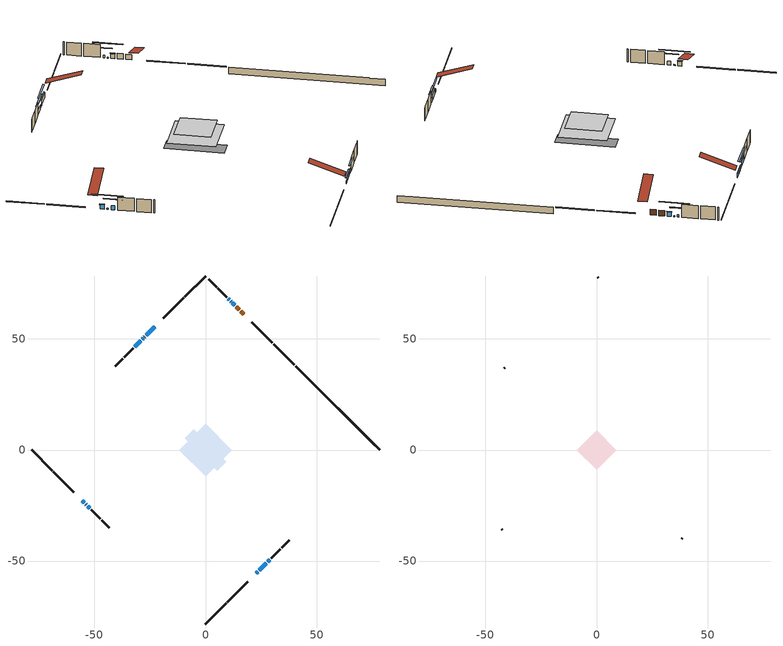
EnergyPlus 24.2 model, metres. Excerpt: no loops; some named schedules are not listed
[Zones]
conditioned space
 floor outside (Floor1 construction): -3.76,0 0,3.76 3.76,0 0,-3.76 z0.46
 floor adiabatic (AdiabaticFloorConstruction): -11.86,0 0,11.86 11.86,0 0,-11.86 z2.9
 floor foundation (Slab1 construction): -9.43,5.25 -5.25,9.43 9.43,-5.25 5.25,-9.43 z-1.98
 wall outside (RimJoist1 construction): 0,-78.38 9.24,-69.14 / -78.38,0 -69.14,-9.24 / 0,78.38 -9.24,69.14 / 40,38.37 30.76,47.62 z0.46:0.76
 wall outside (RimJoist2 construction): 9.9,-68.48 19.14,-59.24 / -68.48,-9.9 -59.24,-19.14 / -9.9,68.48 -19.14,59.24 / 30.1,48.27 20.86,57.51 z0.46:0.76
 wall outside (AdiabaticWallConstruction 1): 17.25,61.12 15.8,62.57 / 15.15,63.23 13.75,64.63 z0.46:2.49
 wall outside (AdiabaticWallConstruction): 22.75,-55.63 23.47,-54.91 / 10.64,67.74 10.27,68.1 / -28.14,50.23 -28.51,49.87 z0.46:1.38; 13.09,65.29 12.15,66.22 / -55.63,-22.75 -54.69,-23.69 z0.46:2.04; -22.75,55.63 -26.63,51.75 z0.46:2.09; 24.13,-54.25 27.32,-51.06 z0.46:2.26; 11.5,66.88 11.29,67.09 / -27.28,51.09 -27.49,50.88 / -54.03,-24.34 -53.62,-24.75 z0.46:0.81; -29.16,49.21 -31.88,46.49 z0.46:1.99; 27.98,-50.4 28.98,-49.4 z0.46:2.14; -52.97,-25.41 -52.09,-26.29 z0.46:1.94
 wall outside (Wall1 construction): 29.63,-48.74 33.62,-44.75 / -51.43,-26.94 -47.44,-30.94 / -32.54,45.83 -36.53,41.84 / 9.62,68.76 5.63,72.75 z0.46:5.34
 wall outside (Wall2 construction): 34.28,-44.1 37.72,-40.66 / -46.78,-31.59 -43.35,-35.03 / -37.19,41.19 -40.63,37.75 / 4.97,73.41 1.53,76.84 z0.46:5.34
 wall foundation (FoundationWall1 construction): 40.66,37.72,-1.98 40.66,37.72,0.46 74.6,3.77,0.46 74.6,3.77,0.39 78.38,0,0.39 78.38,0,-1.98
 window (WindowConstruction 7): 22.75,-55.63 23.47,-54.91 z0.46:1.37
 window (WindowConstruction 3): 13.09,65.29 12.15,66.22 z0.46:2.04
 window (WindowConstruction 4): -22.75,55.63 -26.63,51.75 z0.46:2.09
 window (WindowConstruction 5): 24.13,-54.25 27.32,-51.06 z0.46:2.26
 window (WindowConstruction 6): -55.63,-22.75 -54.69,-23.69 z0.46:2.04
 window (WindowConstruction 10): 11.5,66.88 11.29,67.08 z0.46:0.8
 window (WindowConstruction 11): -27.28,51.09 -27.49,50.89 z0.46:0.8
 window (WindowConstruction 12): -54.03,-24.34 -53.62,-24.75 z0.46:0.8
 window (WindowConstruction 8): 10.63,67.74 10.27,68.1 z0.46:1.37
 window (WindowConstruction 9): -28.15,50.23 -28.51,49.87 z0.46:1.37
 window (WindowConstruction): -29.16,49.21 -31.88,46.49 z0.46:1.99
 window (WindowConstruction 1): 27.98,-50.4 28.98,-49.4 z0.46:2.14
 window (WindowConstruction 2): -52.97,-25.41 -52.09,-26.29 z0.46:1.94
 door (Door): 17.25,61.12 15.8,62.57 z0.46:2.49
 door (Door 1): 15.14,63.23 13.75,64.63 z0.46:2.49
 ceiling adiabatic (AdiabaticFloorConstruction): 0,-11.86 11.86,0 0,11.86 -11.86,0 z2.9
attic - vented
 floor to conditioned space (Floor2 construction Reversed): -8.95,0 0,8.95 8.95,0 0,-8.95 z5.34
 wall outside (Wall3 construction): 38.37,-40 38.59,-39.78 / -42.69,-35.69 -42.47,-35.91 / -41.28,37.09 -41.5,36.87 / 0.87,77.5 0.66,77.72 z0.46:5.34
 roof outside (Roof1 construction): 22.09,-56.28,5.34 13.38,-47.57,9.45 11.08,-49.86,9.45 19.8,-58.58,5.34; -56.28,-22.09,5.34 -47.57,-13.38,9.45 -49.86,-11.08,9.45 -58.58,-19.8,5.34; -22.09,56.28,5.34 -13.38,47.57,9.45 -11.08,49.86,9.45 -19.8,58.58,5.34; 17.91,60.47,5.34 9.19,51.75,9.45 11.49,49.45,9.45 20.21,58.17,5.34
shading: 25.34,-53.04 20.88,-57.49 21.17,-57.78 25.63,-53.33 z4.01; 12.01,66.37 13.23,65.14 13.52,65.43 12.3,66.66 z2.24; -26.77,51.61 -22.61,55.77 -22.9,56.06 -27.06,51.9 z2.29; 27.46,-50.91 23.98,-54.39 24.27,-54.68 27.75,-51.2 z2.46; -54.55,-23.83 -55.77,-22.61 -56.06,-22.9 -54.84,-24.12 z2.24; 7.7,70.68 15.09,63.29 15.38,63.58 7.99,70.97 z5.89; -31.08,47.29 -23.69,54.68 -23.98,54.97 -31.37,47.59 z5.89; -50.03,-28.34 -57.63,-20.75 -57.92,-21.04 -50.32,-28.64 z5.89; 8.41,69.97 12.5,65.88 12.79,66.17 8.7,70.26 z4.01; -30.37,48 -26.28,52.1 -26.57,52.39 -30.66,48.29 z4.01; -33.75,44.62 -27.3,51.08 -27.59,51.37 -34.04,44.92 z4.63; 30.84,-47.53 26.11,-52.26 26.4,-52.56 31.13,-47.83 z4.78; -50.22,-28.15 -54.83,-23.54 -55.12,-23.83 -50.51,-28.45 z4.58
[Building]
Building 1: Terrain=Suburbs
[Site:Location]
Montreal Intl AP_QC: Latitude {deg}=45.47; Longitude {deg}=-73.74; Time Zone {hr}=-5; Elevation {m}=36; Keep Site Location Information=Yes
[Site:GroundTemperature:Shallow]
2.07863, -0.316383, -0.508184, 0.628371, 5.19101, 9.73239, 13.6695, 16.1636, 16.3755, 14.347, 10.5102, 6.10817
[Site:WaterMainsTemperature]
Calculation Method=Schedule; Temperature Schedule=mains temperature schedule
[Material] Roughness=Rough; Thermal Absorptance=0.9
Name | Thickness {m} | Conductivity {W/m-K} | Density {kg/m3} | Specific Heat {J/kg-K} | Solar Absorptance | Visible Absorptance
asphalt or fiberglass shingles | 0.00635 | 0.162714 | 1121.4 | 1465.45 | 0.84 | 0.84
ceiling loosefill ins | 0.338667 | 0.0480833 | 16.02 | 1046.75 | 0.7 | 0.7
ceiling stud and cavity | 0.1397 | 0.131353 | 65.682 | 1177.47 | 0.7 | 0.7
concrete 4.0 in. | 0.1016 | 1.803125 | 2242.8 | 837.4 | 0.7 | 0.7
concrete 8.0 in. | 0.2032 | 1.803125 | 2242.8 | 837.4 | 0.7 | 0.7
door material | 0.04445 | 0.188738 | 512.64 | 1214.23 | 0.7 | 0.7
door material 1 | 0.04445 | 0.0451087 | 512.64 | 1214.23 | 0.7 | 0.7
exterior vertical ins | 0.0460229 | 0.029427 | 32.04 | 1214.23 | 0.7 | 0.7
floor covering | 0.0127 | 0.0433444 | 54.468 | 1339.84 | 0.6 | 0.6
floor rigid ins; rim joist rigid ins; wall rigid ins | 0.051816 | 0.029427 | 32.04 | 1214.23 | 0.7 | 0.7
floor rigid ins 1; wall rigid ins 1 | 0.512978 | 0.029427 | 32.04 | 1214.23 | 0.7 | 0.7
floor stud and cavity | 0.1397 | 0.10195 | 92.3553 | 1139.71 | 0.7 | 0.7
floor stud and cavity 1 | 0.1397 | 1.75129 | 37.0049 | 1207.88 | 0.7 | 0.7
furniture material conditioned space 1 | 0.1524 | 0.115458 | 640.8 | 1214.23 | 0.6 | 0.6
gypsum board | 0.0127 | 0.160291 | 801 | 837.4 | 0.6 | 0.6
gypsum board 1 | 0.0127 | 0.160291 | 801 | 837.4 | 0.7 | 0.7
osb sheathing 0.5 in. | 0.0127 | 0.115458 | 512.64 | 1214.23 | 0.7 | 0.7
osb sheathing 0.75 in. | 0.01905 | 0.115458 | 512.64 | 1214.23 | 0.7 | 0.7
osb sheathing 2.0 in. | 0.0508 | 0.115458 | 512.64 | 1214.23 | 0.7 | 0.7
rim joist stud and cavity | 0.0508 | 0.0346098 | 125.044 | 1163.47 | 0.6 | 0.6
rim joist stud and cavity 1 | 0.0508 | 0.0344034 | 125.044 | 1163.47 | 0.6 | 0.6
slab rigid ins | 0.0193984 | 0.029427 | 32.04 | 1214.23 | 0.7 | 0.7
wall stud and cavity | 0.1397 | 0.161258 | 139.0536 | 1170.24 | 0.7 | 0.7
wall stud and cavity 1 | 0.1397 | 0.162248 | 139.0536 | 1170.24 | 0.7 | 0.7
wall stud and cavity 2 | 0.0889 | 6.1454 | 50.32683 | 1063.81 | 0.6 | 0.6
wall stud and cavity 3 | 0.0889 | 0.380278 | 52.3479 | 1209.89 | 0.7 | 0.7
wall stud and cavity 4 | 0.0889 | 0.391764 | 83.0341 | 1211.67 | 0.7 | 0.7
wood siding | 0.0254 | 0.102417 | 544.68 | 1172.36 | 0.74 | 0.74
wood siding 1 | 0.00254 | 0.102417 | 544.68 | 1172.36 | 0.74 | 0.74
wood siding 2; wood siding 3; wood siding 4 | 0.0254 | 0.102417 | 544.68 | 1172.36 | 0.7 | 0.7
[WindowMaterial:SimpleGlazingSystem]
Name | U-Factor {W/m2-K} | Solar Heat Gain Coefficient
WindowMaterial | 2.9077 | 0.68
WindowMaterial 1 | 2.90032 | 0.68
WindowMaterial 2 | 2.91111 | 0.68
WindowMaterial 3 | 2.90486 | 0.68
WindowMaterial 4 | 2.90259 | 0.68
WindowMaterial 5 | 2.89521 | 0.69
WindowMaterial 6 | 2.99571 | 0.59
WindowMaterial 7 | 5.76658 | 0.53
[Construction]
AdiabaticFloorConstruction: floor stud and cavity 1, floor rigid ins 1, osb sheathing 0.75 in., floor covering
AdiabaticWallConstruction: wood siding 3, wall rigid ins 1, wall stud and cavity 3, gypsum board
AdiabaticWallConstruction 1: wood siding 4, wall rigid ins 1, wall stud and cavity 3, gypsum board
Door: door material
Door 1: door material 1
Floor1 construction: floor stud and cavity, floor rigid ins, osb sheathing 0.75 in., floor covering
Floor2 construction Reversed: gypsum board, ceiling stud and cavity, ceiling loosefill ins
FoundationWall1 construction: concrete 8.0 in., gypsum board 1
furniture construction conditioned space 1: furniture material conditioned space 1
PartitionWallConstruction: gypsum board, wall stud and cavity 4, gypsum board
RimJoist1 construction: wood siding 2, rim joist rigid ins, osb sheathing 2.0 in., rim joist stud and cavity
RimJoist2 construction: wood siding 2, rim joist rigid ins, osb sheathing 2.0 in., rim joist stud and cavity 1
Roof1 construction: asphalt or fiberglass shingles
Slab1 construction: slab rigid ins, concrete 4.0 in.
Wall1 construction: wood siding, wall rigid ins, osb sheathing 0.5 in., wall stud and cavity, gypsum board
Wall2 construction: wood siding, wall rigid ins, osb sheathing 0.5 in., wall stud and cavity 1, gypsum board
Wall3 construction: wood siding 1, wall stud and cavity 2
WindowConstruction: WindowMaterial
WindowConstruction 1: WindowMaterial 1
WindowConstruction 10; WindowConstruction 11; WindowConstruction 12: WindowMaterial 7
WindowConstruction 2: WindowMaterial 2
WindowConstruction 3; WindowConstruction 6: WindowMaterial 3
WindowConstruction 4: WindowMaterial 4
WindowConstruction 5: WindowMaterial 5
WindowConstruction 7; WindowConstruction 8; WindowConstruction 9: WindowMaterial 6
[Zone] Multiplier=1; Part of Total Floor Area=Yes
Name | Volume {m3}
attic - vented | 106.827
conditioned space | 1010.4
[Space]
Name | Zone | Volume {m3}
attic - vented 1 | attic - vented | 106.827
conditioned space 1 | conditioned space | 1010.4
[ZoneInfiltration:EffectiveLeakageArea]
infil attic - vented 1: Zone or Space=attic - vented 1; Schedule=Always On Discrete; Effective Air Leakage Area {cm2}=6406.4; Stack Coefficient=0.000624844; Wind Coefficient=1.68891e-05
[ZoneMixing]
whole house fan mix: Zone or Space=attic - vented; Schedule=Always On Continuous; Design Flow Rate Calculation Method=Flow/Zone; Design Flow Rate {m3/s}=0; Source Zone or Space=conditioned space
[SurfaceProperty:ExposedFoundationPerimeter]
Slab1: Exposed Perimeter Calculation Method=TotalExposedPerimeter; Total Exposed Perimeter {m}=53.341
[InternalMass] Zone or ZoneList=conditioned space; Space or SpaceList=conditioned space 1
Name | Construction | Surface Area {m2}
furniture mass conditioned space 1 | furniture construction conditioned space 1 | 172.948
partition wall mass | PartitionWallConstruction | 432.37
[Lights]
interior lighting: Zone or ZoneList or Space or SpaceList=conditioned space 1; Schedule=interior lighting schedule; Design Level Calculation Method=LightingLevel; Lighting Level {W}=343.2; Return Air Fraction=0; Fraction Radiant=0.6; Fraction Visible=0.2; Fraction Replaceable=1
[People]
occupants: Zone or ZoneList or Space or SpaceList=conditioned space 1; Number of People Schedule=occupants schedule; Number of People Calculation Method=People; Number of People=3; Fraction Radiant=0.314171; Sensible Heat Fraction=0.56303; Activity Level Schedule=occupants activity schedule; Carbon Dioxide Generation Rate {m3/s-W}=0; Enable ASHRAE 55 Comfort Warnings=No; Mean Radiant Temperature Calculation Type=EnclosureAveraged
[ElectricEquipment] Zone or ZoneList or Space or SpaceList=conditioned space 1; Design Level Calculation Method=EquipmentLevel
Name | Schedule | Design Level {W} | Fraction Latent | Fraction Radiant | Fraction Lost
clothes dryer | clothes dryer schedule | 140.772 | 0.015 | 0.081 | 0.85
clothes washer | clothes washer schedule | 32.1985 | 0.03 | 0.162 | 0.7
cooking range | cooking range schedule | 215.147 | 0.08 | 0.432 | 0.2
dishwasher | dishwasher schedule | 66.8632 | 0.3 | 0.18 | 0.4
fridge | fridge schedule | 72.9452 | 0 | 0.6 | 0
mech vent house fan | mech vent house fan schedule | 21.2 | 0 | 0 | 1
mech vent house fan cfis | mech vent house fan cfis schedule | 0 | 0 | 0 | 0
misc plug loads | misc plug loads schedule | 494.7 | 0.045 | 0.513 | 0.1
whole house fan | Always On Discrete | 0 | 0 | 0 | 1
[OtherEquipment] Zone or ZoneList or Space or SpaceList=conditioned space 1; Design Level Calculation Method=EquipmentLevel
Name | Fuel Type | Schedule | Design Level {W} | Fraction Latent | Fraction Radiant | Fraction Lost
clothes dryer 1 | Electricity | clothes dryer schedule | 0 | 0.015 | 0.081 | 0.85
cooking range 1 | Electricity | cooking range schedule | 0 | 0.08 | 0.432 | 0.2
general water use latent | None | general water use schedule | 62.594 | 1 | 0 | 0
general water use sensible | None | general water use schedule | -61.6891 | 0 | 0.6 | 0
mech vent house fan latent load | None | Always On Discrete | 0 | 1 | 0 | 0
mech vent house fan sensible load | None | Always On Discrete | 0 | 0 | 0 | 0
water heater energy adjustment1 | Electricity | Always On Discrete | 0.01 | 0 | 0 | 1
[ZoneInfiltration:DesignFlowRate] Zone or ZoneList or Space or SpaceList=conditioned space 1; Schedule=Always On Discrete; Design Flow Rate Calculation Method=Flow/Zone; Design Flow Rate {m3/s}=0
infil flow; natural vent flow; whole house fan flow
[Foundation:Kiva]
Foundation Kiva 1: Initial Indoor Air Temperature {C}=21.1111; Wall Height Above Grade {m}=0.459974; Wall Depth Below Slab {m}=0.2032; Custom Block Material Name 1=exterior vertical ins; Custom Block Depth 1 {m}=2.43998; Custom Block X Position 1 {m}=0.2159; Custom Block Z Position 1 {m}=0
[Foundation:Kiva:Settings]
Soil Conductivity {W/m-K}=1.275747; Soil Density {kg/m3}=1842.3; Soil Specific Heat {J/kg-K}=418.7; Ground Solar Absorptivity=0.9; Ground Thermal Absorptivity=0.9; Ground Surface Roughness {m}=0.03; Far-Field Width {m}=40; Deep-Ground Boundary Condition=ZeroFlux; Deep-Ground Depth {m}=40; Minimum Cell Dimension {m}=0.2; Maximum Cell Growth Coefficient=3; Simulation Timestep=Timestep
[Exterior:Lights]
exterior lighting: Schedule=exterior lighting schedule; Design Level {W}=75.6
[Schedule:Constant]
Name | Hourly Value
Always On Continuous; mech vent house fan schedule; mech vent house fan cfis schedule; Always On Discrete | 1
occupants activity schedule | 117.228
fridge schedule | 0
[Schedule:Week:Daily]
interior lighting schedule Week Rule - Jan1-Jan27: interior lighting schedule day, interior lighting schedule day, interior lighting schedule day, interior lighting schedule day, interior lighting schedule day, interior lighting schedule day, interior lighting schedule day, interior lighting schedule default day, interior lighting schedule default day, interior lighting schedule default day, interior lighting schedule default day, interior lighting schedule default day
interior lighting schedule Week Rule - Jan28-Feb3: interior lighting schedule day, interior lighting schedule day, interior lighting schedule day, interior lighting schedule day, interior lighting schedule day 1, interior lighting schedule day 1, interior lighting schedule day 1, interior lighting schedule default day, interior lighting schedule default day, interior lighting schedule default day, interior lighting schedule default day, interior lighting schedule default day
interior lighting schedule Week Rule - Feb4-Feb24: interior lighting schedule day 1, interior lighting schedule day 1, interior lighting schedule day 1, interior lighting schedule day 1, interior lighting schedule day 1, interior lighting schedule day 1, interior lighting schedule day 1, interior lighting schedule default day, interior lighting schedule default day, interior lighting schedule default day, interior lighting schedule default day, interior lighting schedule default day
interior lighting schedule Week Rule - Feb25-Mar3: interior lighting schedule day 1, interior lighting schedule day 1, interior lighting schedule day 1, interior lighting schedule day 1, interior lighting schedule day 2, interior lighting schedule day 2, interior lighting schedule day 2, interior lighting schedule default day, interior lighting schedule default day, interior lighting schedule default day, interior lighting schedule default day, interior lighting schedule default day
interior lighting schedule Week Rule - Mar4-Mar31: interior lighting schedule day 2, interior lighting schedule day 2, interior lighting schedule day 2, interior lighting schedule day 2, interior lighting schedule day 2, interior lighting schedule day 2, interior lighting schedule day 2, interior lighting schedule default day, interior lighting schedule default day, interior lighting schedule default day, interior lighting schedule default day, interior lighting schedule default day
interior lighting schedule Week Rule - Apr1-Apr28: interior lighting schedule day 3, interior lighting schedule day 3, interior lighting schedule day 3, interior lighting schedule day 3, interior lighting schedule day 3, interior lighting schedule day 3, interior lighting schedule day 3, interior lighting schedule default day, interior lighting schedule default day, interior lighting schedule default day, interior lighting schedule default day, interior lighting schedule default day
interior lighting schedule Week Rule - Apr29-May5: interior lighting schedule day 3, interior lighting schedule day 3, interior lighting schedule day 4, interior lighting schedule day 4, interior lighting schedule day 4, interior lighting schedule day 4, interior lighting schedule day 4, interior lighting schedule default day, interior lighting schedule default day, interior lighting schedule default day, interior lighting schedule default day, interior lighting schedule default day
interior lighting schedule Week Rule - May6-May26: interior lighting schedule day 4, interior lighting schedule day 4, interior lighting schedule day 4, interior lighting schedule day 4, interior lighting schedule day 4, interior lighting schedule day 4, interior lighting schedule day 4, interior lighting schedule default day, interior lighting schedule default day, interior lighting schedule default day, interior lighting schedule default day, interior lighting schedule default day
interior lighting schedule Week Rule - May27-Jun2: interior lighting schedule day 4, interior lighting schedule day 4, interior lighting schedule day 4, interior lighting schedule day 4, interior lighting schedule day 4, interior lighting schedule day 5, interior lighting schedule day 5, interior lighting schedule default day, interior lighting schedule default day, interior lighting schedule default day, interior lighting schedule default day, interior lighting schedule default day
interior lighting schedule Week Rule - Jun3-Jun30: interior lighting schedule day 5, interior lighting schedule day 5, interior lighting schedule day 5, interior lighting schedule day 5, interior lighting schedule day 5, interior lighting schedule day 5, interior lighting schedule day 5, interior lighting schedule default day, interior lighting schedule default day, interior lighting schedule default day, interior lighting schedule default day, interior lighting schedule default day
interior lighting schedule Week Rule - Jul1-Jul28: interior lighting schedule day 6, interior lighting schedule day 6, interior lighting schedule day 6, interior lighting schedule day 6, interior lighting schedule day 6, interior lighting schedule day 6, interior lighting schedule day 6, interior lighting schedule default day, interior lighting schedule default day, interior lighting schedule default day, interior lighting schedule default day, interior lighting schedule default day
interior lighting schedule Week Rule - Jul29-Aug4: interior lighting schedule day 6, interior lighting schedule day 6, interior lighting schedule day 6, interior lighting schedule day 7, interior lighting schedule day 7, interior lighting schedule day 7, interior lighting schedule day 7, interior lighting schedule default day, interior lighting schedule default day, interior lighting schedule default day, interior lighting schedule default day, interior lighting schedule default day
interior lighting schedule Week Rule - Aug5-Aug25: interior lighting schedule day 7, interior lighting schedule day 7, interior lighting schedule day 7, interior lighting schedule day 7, interior lighting schedule day 7, interior lighting schedule day 7, interior lighting schedule day 7, interior lighting schedule default day, interior lighting schedule default day, interior lighting schedule default day, interior lighting schedule default day, interior lighting schedule default day
interior lighting schedule Week Rule - Aug26-Sep1: interior lighting schedule day 7, interior lighting schedule day 7, interior lighting schedule day 7, interior lighting schedule day 7, interior lighting schedule day 7, interior lighting schedule day 7, interior lighting schedule day 8, interior lighting schedule default day, interior lighting schedule default day, interior lighting schedule default day, interior lighting schedule default day, interior lighting schedule default day
interior lighting schedule Week Rule - Sep2-Sep29: interior lighting schedule day 8, interior lighting schedule day 8, interior lighting schedule day 8, interior lighting schedule day 8, interior lighting schedule day 8, interior lighting schedule day 8, interior lighting schedule day 8, interior lighting schedule default day, interior lighting schedule default day, interior lighting schedule default day, interior lighting schedule default day, interior lighting schedule default day
interior lighting schedule Week Rule - Sep30-Oct6: interior lighting schedule day 8, interior lighting schedule day 9, interior lighting schedule day 9, interior lighting schedule day 9, interior lighting schedule day 9, interior lighting schedule day 9, interior lighting schedule day 9, interior lighting schedule default day, interior lighting schedule default day, interior lighting schedule default day, interior lighting schedule default day, interior lighting schedule default day
interior lighting schedule Week Rule - Oct7-Oct27: interior lighting schedule day 9, interior lighting schedule day 9, interior lighting schedule day 9, interior lighting schedule day 9, interior lighting schedule day 9, interior lighting schedule day 9, interior lighting schedule day 9, interior lighting schedule default day, interior lighting schedule default day, interior lighting schedule default day, interior lighting schedule default day, interior lighting schedule default day
interior lighting schedule Week Rule - Oct28-Nov3: interior lighting schedule day 9, interior lighting schedule day 9, interior lighting schedule day 9, interior lighting schedule day 9, interior lighting schedule day 10, interior lighting schedule day 10, interior lighting schedule day 10, interior lighting schedule default day, interior lighting schedule default day, interior lighting schedule default day, interior lighting schedule default day, interior lighting schedule default day
interior lighting schedule Week Rule - Nov4-Nov24: interior lighting schedule day 10, interior lighting schedule day 10, interior lighting schedule day 10, interior lighting schedule day 10, interior lighting schedule day 10, interior lighting schedule day 10, interior lighting schedule day 10, interior lighting schedule default day, interior lighting schedule default day, interior lighting schedule default day, interior lighting schedule default day, interior lighting schedule default day
interior lighting schedule Week Rule - Nov25-Dec1: interior lighting schedule day 10, interior lighting schedule day 10, interior lighting schedule day 10, interior lighting schedule day 10, interior lighting schedule day 10, interior lighting schedule day 10, interior lighting schedule day 11, interior lighting schedule default day, interior lighting schedule default day, interior lighting schedule default day, interior lighting schedule default day, interior lighting schedule default day
interior lighting schedule Week Rule - Dec2-Dec31: interior lighting schedule day 11, interior lighting schedule day 11, interior lighting schedule day 11, interior lighting schedule day 11, interior lighting schedule day 11, interior lighting schedule day 11, interior lighting schedule day 11, interior lighting schedule default day, interior lighting schedule default day, interior lighting schedule default day, interior lighting schedule default day, interior lighting schedule default day
occupants schedule Week Rule - Jan1-Dec31: occupants schedule day, occupants schedule day, occupants schedule day, occupants schedule day, occupants schedule day, occupants schedule day, occupants schedule day, occupants schedule default day, occupants schedule default day, occupants schedule default day, occupants schedule default day, occupants schedule default day
clothes dryer schedule Week Rule - Jan1-Dec31: clothes dryer schedule day, clothes dryer schedule day, clothes dryer schedule day, clothes dryer schedule day, clothes dryer schedule day, clothes dryer schedule day, clothes dryer schedule day, clothes dryer schedule default day, clothes dryer schedule default day, clothes dryer schedule default day, clothes dryer schedule default day, clothes dryer schedule default day
clothes washer schedule Week Rule - Jan1-Dec31: clothes washer schedule day, clothes washer schedule day, clothes washer schedule day, clothes washer schedule day, clothes washer schedule day, clothes washer schedule day, clothes washer schedule day, clothes washer schedule default day, clothes washer schedule default day, clothes washer schedule default day, clothes washer schedule default day, clothes washer schedule default day
cooking range schedule Week Rule - Jan1-Dec31: cooking range schedule day, cooking range schedule day, cooking range schedule day, cooking range schedule day, cooking range schedule day, cooking range schedule day, cooking range schedule day, cooking range schedule default day, cooking range schedule default day, cooking range schedule default day, cooking range schedule default day, cooking range schedule default day
dishwasher schedule Week Rule - Jan1-Dec31: dishwasher schedule day, dishwasher schedule day, dishwasher schedule day, dishwasher schedule day, dishwasher schedule day, dishwasher schedule day, dishwasher schedule day, dishwasher schedule default day, dishwasher schedule default day, dishwasher schedule default day, dishwasher schedule default day, dishwasher schedule default day
misc plug loads schedule Week Rule - Jan1-Dec31: misc plug loads schedule day, misc plug loads schedule day, misc plug loads schedule day, misc plug loads schedule day, misc plug loads schedule day, misc plug loads schedule day, misc plug loads schedule day, misc plug loads schedule default day, misc plug loads schedule default day, misc plug loads schedule default day, misc plug loads schedule default day, misc plug loads schedule default day
general water use schedule Week Rule - Jan1-Dec31: general water use schedule day, general water use schedule day, general water use schedule day, general water use schedule day, general water use schedule day, general water use schedule day, general water use schedule day, general water use schedule default day, general water use schedule default day, general water use schedule default day, general water use schedule default day, general water use schedule default day
exterior lighting schedule Week Rule - Jan1-Jan27: exterior lighting schedule day, exterior lighting schedule day, exterior lighting schedule day, exterior lighting schedule day, exterior lighting schedule day, exterior lighting schedule day, exterior lighting schedule day, exterior lighting schedule default day, exterior lighting schedule default day, exterior lighting schedule default day, exterior lighting schedule default day, exterior lighting schedule default day
exterior lighting schedule Week Rule - Jan28-Feb3: exterior lighting schedule day, exterior lighting schedule day, exterior lighting schedule day, exterior lighting schedule day, exterior lighting schedule day 1, exterior lighting schedule day 1, exterior lighting schedule day 1, exterior lighting schedule default day, exterior lighting schedule default day, exterior lighting schedule default day, exterior lighting schedule default day, exterior lighting schedule default day
exterior lighting schedule Week Rule - Feb4-Feb24: exterior lighting schedule day 1, exterior lighting schedule day 1, exterior lighting schedule day 1, exterior lighting schedule day 1, exterior lighting schedule day 1, exterior lighting schedule day 1, exterior lighting schedule day 1, exterior lighting schedule default day, exterior lighting schedule default day, exterior lighting schedule default day, exterior lighting schedule default day, exterior lighting schedule default day
exterior lighting schedule Week Rule - Feb25-Mar3: exterior lighting schedule day 1, exterior lighting schedule day 1, exterior lighting schedule day 1, exterior lighting schedule day 1, exterior lighting schedule day 2, exterior lighting schedule day 2, exterior lighting schedule day 2, exterior lighting schedule default day, exterior lighting schedule default day, exterior lighting schedule default day, exterior lighting schedule default day, exterior lighting schedule default day
exterior lighting schedule Week Rule - Mar4-Mar31: exterior lighting schedule day 2, exterior lighting schedule day 2, exterior lighting schedule day 2, exterior lighting schedule day 2, exterior lighting schedule day 2, exterior lighting schedule day 2, exterior lighting schedule day 2, exterior lighting schedule default day, exterior lighting schedule default day, exterior lighting schedule default day, exterior lighting schedule default day, exterior lighting schedule default day
exterior lighting schedule Week Rule - Apr1-Apr28: exterior lighting schedule day 3, exterior lighting schedule day 3, exterior lighting schedule day 3, exterior lighting schedule day 3, exterior lighting schedule day 3, exterior lighting schedule day 3, exterior lighting schedule day 3, exterior lighting schedule default day, exterior lighting schedule default day, exterior lighting schedule default day, exterior lighting schedule default day, exterior lighting schedule default day
exterior lighting schedule Week Rule - Apr29-May5: exterior lighting schedule day 3, exterior lighting schedule day 3, exterior lighting schedule day 4, exterior lighting schedule day 4, exterior lighting schedule day 4, exterior lighting schedule day 4, exterior lighting schedule day 4, exterior lighting schedule default day, exterior lighting schedule default day, exterior lighting schedule default day, exterior lighting schedule default day, exterior lighting schedule default day
exterior lighting schedule Week Rule - May6-May26: exterior lighting schedule day 4, exterior lighting schedule day 4, exterior lighting schedule day 4, exterior lighting schedule day 4, exterior lighting schedule day 4, exterior lighting schedule day 4, exterior lighting schedule day 4, exterior lighting schedule default day, exterior lighting schedule default day, exterior lighting schedule default day, exterior lighting schedule default day, exterior lighting schedule default day
exterior lighting schedule Week Rule - May27-Jun2: exterior lighting schedule day 4, exterior lighting schedule day 4, exterior lighting schedule day 4, exterior lighting schedule day 4, exterior lighting schedule day 4, exterior lighting schedule day 5, exterior lighting schedule day 5, exterior lighting schedule default day, exterior lighting schedule default day, exterior lighting schedule default day, exterior lighting schedule default day, exterior lighting schedule default day
exterior lighting schedule Week Rule - Jun3-Jun30: exterior lighting schedule day 5, exterior lighting schedule day 5, exterior lighting schedule day 5, exterior lighting schedule day 5, exterior lighting schedule day 5, exterior lighting schedule day 5, exterior lighting schedule day 5, exterior lighting schedule default day, exterior lighting schedule default day, exterior lighting schedule default day, exterior lighting schedule default day, exterior lighting schedule default day
exterior lighting schedule Week Rule - Jul1-Jul28: exterior lighting schedule day 6, exterior lighting schedule day 6, exterior lighting schedule day 6, exterior lighting schedule day 6, exterior lighting schedule day 6, exterior lighting schedule day 6, exterior lighting schedule day 6, exterior lighting schedule default day, exterior lighting schedule default day, exterior lighting schedule default day, exterior lighting schedule default day, exterior lighting schedule default day
exterior lighting schedule Week Rule - Jul29-Aug4: exterior lighting schedule day 6, exterior lighting schedule day 6, exterior lighting schedule day 6, exterior lighting schedule day 7, exterior lighting schedule day 7, exterior lighting schedule day 7, exterior lighting schedule day 7, exterior lighting schedule default day, exterior lighting schedule default day, exterior lighting schedule default day, exterior lighting schedule default day, exterior lighting schedule default day
exterior lighting schedule Week Rule - Aug5-Aug25: exterior lighting schedule day 7, exterior lighting schedule day 7, exterior lighting schedule day 7, exterior lighting schedule day 7, exterior lighting schedule day 7, exterior lighting schedule day 7, exterior lighting schedule day 7, exterior lighting schedule default day, exterior lighting schedule default day, exterior lighting schedule default day, exterior lighting schedule default day, exterior lighting schedule default day
exterior lighting schedule Week Rule - Aug26-Sep1: exterior lighting schedule day 7, exterior lighting schedule day 7, exterior lighting schedule day 7, exterior lighting schedule day 7, exterior lighting schedule day 7, exterior lighting schedule day 7, exterior lighting schedule day 8, exterior lighting schedule default day, exterior lighting schedule default day, exterior lighting schedule default day, exterior lighting schedule default day, exterior lighting schedule default day
exterior lighting schedule Week Rule - Sep2-Sep29: exterior lighting schedule day 8, exterior lighting schedule day 8, exterior lighting schedule day 8, exterior lighting schedule day 8, exterior lighting schedule day 8, exterior lighting schedule day 8, exterior lighting schedule day 8, exterior lighting schedule default day, exterior lighting schedule default day, exterior lighting schedule default day, exterior lighting schedule default day, exterior lighting schedule default day
exterior lighting schedule Week Rule - Sep30-Oct6: exterior lighting schedule day 8, exterior lighting schedule day 9, exterior lighting schedule day 9, exterior lighting schedule day 9, exterior lighting schedule day 9, exterior lighting schedule day 9, exterior lighting schedule day 9, exterior lighting schedule default day, exterior lighting schedule default day, exterior lighting schedule default day, exterior lighting schedule default day, exterior lighting schedule default day
exterior lighting schedule Week Rule - Oct7-Oct27: exterior lighting schedule day 9, exterior lighting schedule day 9, exterior lighting schedule day 9, exterior lighting schedule day 9, exterior lighting schedule day 9, exterior lighting schedule day 9, exterior lighting schedule day 9, exterior lighting schedule default day, exterior lighting schedule default day, exterior lighting schedule default day, exterior lighting schedule default day, exterior lighting schedule default day
exterior lighting schedule Week Rule - Oct28-Nov3: exterior lighting schedule day 9, exterior lighting schedule day 9, exterior lighting schedule day 9, exterior lighting schedule day 9, exterior lighting schedule day 10, exterior lighting schedule day 10, exterior lighting schedule day 10, exterior lighting schedule default day, exterior lighting schedule default day, exterior lighting schedule default day, exterior lighting schedule default day, exterior lighting schedule default day
[Schedule:Year]
interior lighting schedule: interior lighting schedule Week Rule - Jan1-Jan27, 1, 1, 1, 27, interior lighting schedule Week Rule - Jan28-Feb3, 1, 28, 2, 3, interior lighting schedule Week Rule - Feb4-Feb24, 2, 4, 2, 24, interior lighting schedule Week Rule - Feb25-Mar3, 2, 25, 3, 3, interior lighting schedule Week Rule - Mar4-Mar31, 3, 4, 3, 31, interior lighting schedule Week Rule - Apr1-Apr28, 4, 1, 4, 28, interior lighting schedule Week Rule - Apr29-May5, 4, 29, 5, 5, interior lighting schedule Week Rule - May6-May26, 5, 6, 5, 26, interior lighting schedule Week Rule - May27-Jun2, 5, 27, 6, 2, interior lighting schedule Week Rule - Jun3-Jun30, 6, 3, 6, 30, interior lighting schedule Week Rule - Jul1-Jul28, 7, 1, 7, 28, interior lighting schedule Week Rule - Jul29-Aug4, 7, 29, 8, 4, interior lighting schedule Week Rule - Aug5-Aug25, 8, 5, 8, 25, interior lighting schedule Week Rule - Aug26-Sep1, 8, 26, 9, 1, interior lighting schedule Week Rule - Sep2-Sep29, 9, 2, 9, 29, interior lighting schedule Week Rule - Sep30-Oct6, 9, 30, 10, 6, interior lighting schedule Week Rule - Oct7-Oct27, 10, 7, 10, 27, interior lighting schedule Week Rule - Oct28-Nov3, 10, 28, 11, 3, interior lighting schedule Week Rule - Nov4-Nov24, 11, 4, 11, 24, interior lighting schedule Week Rule - Nov25-Dec1, 11, 25, 12, 1, interior lighting schedule Week Rule - Dec2-Dec31, 12, 2, 12, 31
occupants schedule: occupants schedule Week Rule - Jan1-Dec31, 1, 1, 12, 31
clothes dryer schedule: clothes dryer schedule Week Rule - Jan1-Dec31, 1, 1, 12, 31
clothes washer schedule: clothes washer schedule Week Rule - Jan1-Dec31, 1, 1, 12, 31
cooking range schedule: cooking range schedule Week Rule - Jan1-Dec31, 1, 1, 12, 31
dishwasher schedule: dishwasher schedule Week Rule - Jan1-Dec31, 1, 1, 12, 31
misc plug loads schedule: misc plug loads schedule Week Rule - Jan1-Dec31, 1, 1, 12, 31
general water use schedule: general water use schedule Week Rule - Jan1-Dec31, 1, 1, 12, 31
exterior lighting schedule: exterior lighting schedule Week Rule - Jan1-Jan27, 1, 1, 1, 27, exterior lighting schedule Week Rule - Jan28-Feb3, 1, 28, 2, 3, exterior lighting schedule Week Rule - Feb4-Feb24, 2, 4, 2, 24, exterior lighting schedule Week Rule - Feb25-Mar3, 2, 25, 3, 3, exterior lighting schedule Week Rule - Mar4-Mar31, 3, 4, 3, 31, exterior lighting schedule Week Rule - Apr1-Apr28, 4, 1, 4, 28, exterior lighting schedule Week Rule - Apr29-May5, 4, 29, 5, 5, exterior lighting schedule Week Rule - May6-May26, 5, 6, 5, 26, exterior lighting schedule Week Rule - May27-Jun2, 5, 27, 6, 2, exterior lighting schedule Week Rule - Jun3-Jun30, 6, 3, 6, 30, exterior lighting schedule Week Rule - Jul1-Jul28, 7, 1, 7, 28, exterior lighting schedule Week Rule - Jul29-Aug4, 7, 29, 8, 4, exterior lighting schedule Week Rule - Aug5-Aug25, 8, 5, 8, 25, exterior lighting schedule Week Rule - Aug26-Sep1, 8, 26, 9, 1, exterior lighting schedule Week Rule - Sep2-Sep29, 9, 2, 9, 29, exterior lighting schedule Week Rule - Sep30-Oct6, 9, 30, 10, 6, exterior lighting schedule Week Rule - Oct7-Oct27, 10, 7, 10, 27, exterior lighting schedule Week Rule - Oct28-Nov3, 10, 28, 11, 3, exterior lighting schedule Week Rule - Nov4-Nov24, 11, 4, 11, 24, exterior lighting schedule Week Rule - Nov25-Dec1, 11, 25, 12, 1, exterior lighting schedule Week Rule - Dec2-Dec31, 12, 2, 12, 31
[Schedule:Compact]
mains temperature schedule: Through: 01/01, For: AllDays, Until: 24:00, 6.56833, Through: 01/02, For: AllDays, Until: 24:00, 6.48722, Through: 01/03, For: AllDays, Until: 24:00, 6.40722, Through: 01/04, For: AllDays, Until: 24:00, 6.32889, Through: 01/05, For: AllDays, Until: 24:00, 6.25167, Through: 01/06, For: AllDays, Until: 24:00, 6.17611, Through: 01/07, For: AllDays, Until: 24:00, 6.10222, Through: 01/08, For: AllDays, Until: 24:00, 6.02944, Through: 01/09, For: AllDays, Until: 24:00, 5.95833, Through: 01/10, For: AllDays, Until: 24:00, 5.88889, Through: 01/11, For: AllDays, Until: 24:00, 5.82056, Through: 01/12, For: AllDays, Until: 24:00, 5.75444, Through: 01/13, For: AllDays, Until: 24:00, 5.68944, Through: 01/14, For: AllDays, Until: 24:00, 5.62611, Through: 01/15, For: AllDays, Until: 24:00, 5.56444, Through: 01/16, For: AllDays, Until: 24:00, 5.50444, Through: 01/17, For: AllDays, Until: 24:00, 5.44611, Through: 01/18, For: AllDays, Until: 24:00, 5.38944, Through: 01/19, For: AllDays, Until: 24:00, 5.33389, Through: 01/20, For: AllDays, Until: 24:00, 5.28111, Through: 01/21, For: AllDays, Until: 24:00, 5.22944, Through: 01/22, For: AllDays, Until: 24:00, 5.17944, Through: 01/23, For: AllDays, Until: 24:00, 5.13111, Through: 01/24, For: AllDays, Until: 24:00, 5.085, Through: 01/25, For: AllDays, Until: 24:00, 5.04056, Through: 01/26, For: AllDays, Until: 24:00, 4.99778, Through: 01/27, For: AllDays, Until: 24:00, 4.95667, Through: 01/28, For: AllDays, Until: 24:00, 4.91778, Through: 01/29, For: AllDays, Until: 24:00, 4.88056, Through: 01/30, For: AllDays, Until: 24:00, 4.845, Through: 01/31, For: AllDays, Until: 24:00, 4.81167, Through: 02/01, For: AllDays, Until: 24:00, 4.77944, Through: 02/02, For: AllDays, Until: 24:00, 4.75, Through: 02/03, For: AllDays, Until: 24:00, 4.72167, Through: 02/04, For: AllDays, Until: 24:00, 4.69611, Through: 02/05, For: AllDays, Until: 24:00, 4.67167, Through: 02/06, For: AllDays, Until: 24:00, 4.64944, Through: 02/07, For: AllDays, Until: 24:00, 4.62889, Through: 02/08, For: AllDays, Until: 24:00, 4.61056, Through: 02/09, For: AllDays, Until: 24:00, 4.59389, Through: 02/10, For: AllDays, Until: 24:00, 4.57944, Through: 02/11, For: AllDays, Until: 24:00, 4.56667, Through: 02/12, For: AllDays, Until: 24:00, 4.55611, Through: 02/13, For: AllDays, Until: 24:00, 4.54722, Through: 02/14, For: AllDays, Until: 24:00, 4.54056, Through: 02/15, For: AllDays, Until: 24:00, 4.53556, Through: 02/16, For: AllDays, Until: 24:00, 4.53278, Through: 02/17, For: AllDays, Until: 24:00, 4.53167, Through: 02/18, For: AllDays, Until: 24:00, 4.53278, Through: 02/19, For: AllDays, Until: 24:00, 4.53556, Through: 02/20, For: AllDays, Until: 24:00, 4.54056, Through: 02/21, For: AllDays, Until: 24:00, 4.54722, Through: 02/22, For: AllDays, Until: 24:00, 4.55611, Through: 02/23, For: AllDays, Until: 24:00, 4.56667, Through: 02/24, For: AllDays, Until: 24:00, 4.57944, Through: 02/25, For: AllDays, Until: 24:00, 4.59389, Through: 02/26, For: AllDays, Until: 24:00, 4.61056, Through: 02/27, For: AllDays, Until: 24:00, 4.62889, Through: 02/28, For: AllDays, Until: 24:00, 4.64889, Through: 03/01, For: AllDays, Until: 24:00, 4.67111, Through: 03/02, For: AllDays, Until: 24:00, 4.69556, Through: 03/03, For: AllDays, Until: 24:00, 4.72167, Through: 03/04, For: AllDays, Until: 24:00, 4.74944, Through: 03/05, For: AllDays, Until: 24:00, 4.77944, Through: 03/06, For: AllDays, Until: 24:00, 4.81111, Through: 03/07, For: AllDays, Until: 24:00, 4.84444, Through: 03/08, For: AllDays, Until: 24:00, 4.88, Through: 03/09, For: AllDays, Until: 24:00, 4.91722, Through: 03/10, For: AllDays, Until: 24:00, 4.95611, Through: 03/11, For: AllDays, Until: 24:00, 4.99722, Through: 03/12, For: AllDays, Until: 24:00, 5.04, Through: 03/13, For: AllDays, Until: 24:00, 5.08444, Through: 03/14, For: AllDays, Until: 24:00, 5.13056, Through: 03/15, For: AllDays, Until: 24:00, 5.17889, Through: 03/16, For: AllDays, Until: 24:00, 5.22833, Through: 03/17, For: AllDays, Until: 24:00, 5.28, Through: 03/18, For: AllDays, Until: 24:00, 5.33333, Through: 03/19, For: AllDays, Until: 24:00, 5.38833, Through: 03/20, For: AllDays, Until: 24:00, 5.445, Through: 03/21, For: AllDays, Until: 24:00, 5.50333, Through: 03/22, For: AllDays, Until: 24:00, 5.56333, Through: 03/23, For: AllDays, Until: 24:00, 5.625, Through: 03/24, For: AllDays, Until: 24:00, 5.68833, Through: 03/25, For: AllDays, Until: 24:00, 5.75333, Through: 03/26, For: AllDays, Until: 24:00, 5.81944, Through: 03/27, For: AllDays, Until: 24:00, 5.88778, Through: 03/28, For: AllDays, Until: 24:00, 5.95722, Through: 03/29, For: AllDays, Until: 24:00, 6.02833, Through: 03/30, For: AllDays, Until: 24:00, 6.10111, Through: 03/31, For: AllDays, Until: 24:00, 6.175, Through: 04/01, For: AllDays, Until: 24:00, 6.25056, Through: 04/02, For: AllDays, Until: 24:00, 6.32778, Through: 04/03, For: AllDays, Until: 24:00, 6.40611, Through: 04/04, For: AllDays, Until: 24:00, 6.48556, Through: 04/05, For: AllDays, Until: 24:00, 6.56722, Through: 04/06, For: AllDays, Until: 24:00, 6.64944, Through: 04/07, For: AllDays, Until: 24:00, 6.73333, Through: 04/08, For: AllDays, Until: 24:00, 6.81833, Through: 04/09, For: AllDays, Until: 24:00, 6.905, Through: 04/10, For: AllDays, Until: 24:00, 6.99278, Through: 04/11, For: AllDays, Until: 24:00, 7.08111, Through: 04/12, For: AllDays, Until: 24:00, 7.17167, Through: 04/13, For: AllDays, Until: 24:00, 7.26278, Through: 04/14, For: AllDays, Until: 24:00, 7.355, Through: 04/15, For: AllDays, Until: 24:00, 7.44833, Through: 04/16, For: AllDays, Until: 24:00, 7.54278, Through: 04/17, For: AllDays, Until: 24:00, 7.63889, Through: 04/18, For: AllDays, Until: 24:00, 7.735, Through: 04/19, For: AllDays, Until: 24:00, 7.83278, Through: 04/20, For: AllDays, Until: 24:00, 7.93167, Through: 04/21, For: AllDays, Until: 24:00, 8.03111, Through: 04/22, For: AllDays, Until: 24:00, 8.13167, Through: 04/23, For: AllDays, Until: 24:00, 8.23278, Through: 04/24, For: AllDays, Until: 24:00, 8.335, Through: 04/25, For: AllDays, Until: 24:00, 8.43778, Through: 04/26, For: AllDays, Until: 24:00, 8.54167, Through: 04/27, For: AllDays, Until: 24:00, 8.64611, Through: 04/28, For: AllDays, Until: 24:00, 8.75167, Through: 04/29, For: AllDays, Until: 24:00, 8.85778, Through: 04/30, For: AllDays, Until: 24:00, 8.96444, Through: 05/01, For: AllDays, Until: 24:00, 9.07167, Through: 05/02, For: AllDays, Until: 24:00, 9.17944, Through: 05/03, For: AllDays, Until: 24:00, 9.28778, Through: 05/04, For: AllDays, Until: 24:00, 9.39667, Through: 05/05, For: AllDays, Until: 24:00, 9.50667, Through: 05/06, For: AllDays, Until: 24:00, 9.61667, Through: 05/07, For: AllDays, Until: 24:00, 9.72667, Through: 05/08, For: AllDays, Until: 24:00, 9.83778, Through: 05/09, For: AllDays, Until: 24:00, 9.94889, Through: 05/10, For: AllDays, Until: 24:00, 10.0606, Through: 05/11, For: AllDays, Until: 24:00, 10.1722, Through: 05/12, For: AllDays, Until: 24:00, 10.2844, Through: 05/13, For: AllDays, Until: 24:00, 10.3967, Through: 05/14, For: AllDays, Until: 24:00, 10.5094, Through: 05/15, For: AllDays, Until: 24:00, 10.6222, Through: 05/16, For: AllDays, Until: 24:00, 10.735, Through: 05/17, For: AllDays, Until: 24:00, 10.8478, Through: 05/18, For: AllDays, Until: 24:00, 10.9611, Through: 05/19, For: AllDays, Until: 24:00, 11.0744, Through: 05/20, For: AllDays, Until: 24:00, 11.1872, Through: 05/21, For: AllDays, Until: 24:00, 11.3006, Through: 05/22, For: AllDays, Until: 24:00, 11.4133, Through: 05/23, For: AllDays, Until: 24:00, 11.5267, Through: 05/24, For: AllDays, Until: 24:00, 11.6394, Through: 05/25, For: AllDays, Until: 24:00, 11.7522, Through: 05/26, For: AllDays, Until: 24:00, 11.8644, Through: 05/27, For: AllDays, Until: 24:00, 11.9767, Through: 05/28, For: AllDays, Until: 24:00, 12.0889, Through: 05/29, For: AllDays, Until: 24:00, 12.2006, Through: 05/30, For: AllDays, Until: 24:00, 12.3122, Through: 05/31, For: AllDays, Until: 24:00, 12.4228, Through: 06/01, For: AllDays, Until: 24:00, 12.5339, Through: 06/02, For: AllDays, Until: 24:00, 12.6439, Through: 06/03, For: AllDays, Until: 24:00, 12.7539, Through: 06/04, For: AllDays, Until: 24:00, 12.8628, Through: 06/05, For: AllDays, Until: 24:00, 12.9717, Through: 06/06, For: AllDays, Until: 24:00, 13.08, Through: 06/07, For: AllDays, Until: 24:00, 13.1878, Through: 06/08, For: AllDays, Until: 24:00, 13.2944, Through: 06/09, For: AllDays, Until: 24:00, 13.4011, Through: 06/10, For: AllDays, Until: 24:00, 13.5067, Through: 06/11, For: AllDays, Until: 24:00, 13.6117, Through: 06/12, For: AllDays, Until: 24:00, 13.7156, Through: 06/13, For: AllDays, Until: 24:00, 13.8194, Through: 06/14, For: AllDays, Until: 24:00, 13.9222, Through: 06/15, For: AllDays, Until: 24:00, 14.0239, Through: 06/16, For: AllDays, Until: 24:00, 14.125, Through: 06/17, For: AllDays, Until: 24:00, 14.225, Through: 06/18, For: AllDays, Until: 24:00, 14.3239, Through: 06/19, For: AllDays, Until: 24:00, 14.4222, Through: 06/20, For: AllDays, Until: 24:00, 14.5194, Through: 06/21, For: AllDays, Until: 24:00, 14.6156, Through: 06/22, For: AllDays, Until: 24:00, 14.7106, Through: 06/23, For: AllDays, Until: 24:00, 14.805, Through: 06/24, For: AllDays, Until: 24:00, 14.8978, Through: 06/25, For: AllDays, Until: 24:00, 14.9894, Through: 06/26, For: AllDays, Until: 24:00, 15.0806, Through: 06/27, For: AllDays, Until: 24:00, 15.17, Through: 06/28, For: AllDays, Until: 24:00, 15.2583, Through: 06/29, For: AllDays, Until: 24:00, 15.3456, Through: 06/30, For: AllDays, Until: 24:00, 15.4311, Through: 07/01, For: AllDays, Until: 24:00, 15.5161, Through: 07/02, For: AllDays, Until: 24:00, 15.5989, Through: 07/03, For: AllDays, Until: 24:00, 15.6811, Through: 07/04, For: AllDays, Until: 24:00, 15.7617, Through: 07/05, For: AllDays, Until: 24:00, 15.8411, Through: 07/06, For: AllDays, Until: 24:00, 15.9189, Through: 07/07, For: AllDays, Until: 24:00, 15.995, Through: 07/08, For: AllDays, Until: 24:00, 16.07, Through: 07/09, For: AllDays, Until: 24:00, 16.1433, Through: 07/10, For: AllDays, Until: 24:00, 16.2156, Through: 07/11, For: AllDays, Until: 24:00, 16.2861, Through: 07/12, For: AllDays, Until: 24:00, 16.355, Through: 07/13, For: AllDays, Until: 24:00, 16.4222, Through: 07/14, For: AllDays, Until: 24:00, 16.4878, Through: 07/15, For: AllDays, Until: 24:00, 16.5522, Through: 07/16, For: AllDays, Until: 24:00, 16.615, Through: 07/17, For: AllDays, Until: 24:00, 16.6756, Through: 07/18, For: AllDays, Until: 24:00, 16.735, Through: 07/19, For: AllDays, Until: 24:00, 16.7928, Through: 07/20, For: AllDays, Until: 24:00, 16.8489, Through: 07/21, For: AllDays, Until: 24:00, 16.9028, Through: 07/22, For: AllDays, Until: 24:00, 16.9556, Through: 07/23, For: AllDays, Until: 24:00, 17.0061, Through: 07/24, For: AllDays, Until: 24:00, 17.0556, Through: 07/25, For: AllDays, Until: 24:00, 17.1028, Through: 07/26, For: AllDays, Until: 24:00, 17.1483, Through: 07/27, For: AllDays, Until: 24:00, 17.1917, Through: 07/28, For: AllDays, Until: 24:00, 17.2339, Through: 07/29, For: AllDays, Until: 24:00, 17.2739, Through: 07/30, For: AllDays, Until: 24:00, 17.3122, Through: 07/31, For: AllDays, Until: 24:00, 17.3489, Through: 08/01, For: AllDays, Until: 24:00, 17.3833, Through: 08/02, For: AllDays, Until: 24:00, 17.4161, Through: 08/03, For: AllDays, Until: 24:00, 17.4467, Through: 08/04, For: AllDays, Until: 24:00, 17.4761, Through: 08/05, For: AllDays, Until: 24:00, 17.5028, Through: 08/06, For: AllDays, Until: 24:00, 17.5283, Through: 08/07, For: AllDays, Until: 24:00, 17.5517, Through: 08/08, For: AllDays, Until: 24:00, 17.5728, Through: 08/09, For: AllDays, Until: 24:00, 17.5922, Through: 08/10, For: AllDays, Until: 24:00, 17.61, Through: 08/11, For: AllDays, Until: 24:00, 17.6256, Through: 08/12, For: AllDays, Until: 24:00, 17.6394, Through: 08/13, For: AllDays, Until: 24:00, 17.6511, Through: 08/14, For: AllDays, Until: 24:00, 17.6611, Through: 08/15, For: AllDays, Until: 24:00, 17.6689, Through: 08/16, For: AllDays, Until: 24:00, 17.675, Through: 08/17, For: AllDays, Until: 24:00, 17.6789, Through: 08/18, For: AllDays, Until: 24:00, 17.6811, Through: 08/19, For: AllDays, Until: 24:00, 17.6811, Through: 08/20, For: AllDays, Until: 24:00, 17.6794, Through: 08/21, For: AllDays, Until: 24:00, 17.6756, Through: 08/22, For: AllDays, Until: 24:00, 17.67, Through: 08/23, For: AllDays, Until: 24:00, 17.6622, Through: 08/24, For: AllDays, Until: 24:00, 17.6528, Through: 08/25, For: AllDays, Until: 24:00, 17.6411, Through: 08/26, For: AllDays, Until: 24:00, 17.6278, Through: 08/27, For: AllDays, Until: 24:00, 17.6122, Through: 08/28, For: AllDays, Until: 24:00, 17.595, Through: 08/29, For: AllDays, Until: 24:00, 17.5756, Through: 08/30, For: AllDays, Until: 24:00, 17.5544, Through: 08/31, For: AllDays, Until: 24:00, 17.5311, Through: 09/01, For: AllDays, Until: 24:00, 17.5061, Through: 09/02, For: AllDays, Until: 24:00, 17.4794, Through: 09/03, For: AllDays, Until: 24:00, 17.4506, Through: 09/04, For: AllDays, Until: 24:00, 17.42, Through: 09/05, For: AllDays, Until: 24:00, 17.3878, Through: 09/06, For: AllDays, Until: 24:00, 17.3533, Through: 09/07, For: AllDays, Until: 24:00, 17.3172, Through: 09/08, For: AllDays, Until: 24:00, 17.2789, Through: 09/09, For: AllDays, Until: 24:00, 17.2389, Through: 09/10, For: AllDays, Until: 24:00, 17.1972, Through: 09/11, For: AllDays, Until: 24:00, 17.1539, Through: 09/12, For: AllDays, Until: 24:00, 17.1083, Through: 09/13, For: AllDays, Until: 24:00, 17.0617, Through: 09/14, For: AllDays, Until: 24:00, 17.0128, Through: 09/15, For: AllDays, Until: 24:00, 16.9622, Through: 09/16, For: AllDays, Until: 24:00, 16.9094, Through: 09/17, For: AllDays, Until: 24:00, 16.8556, Through: 09/18, For: AllDays, Until: 24:00, 16.8, Through: 09/19, For: AllDays, Until: 24:00, 16.7422, Through: 09/20, For: AllDays, Until: 24:00, 16.6833, Through: 09/21, For: AllDays, Until: 24:00, 16.6228, Through: 09/22, For: AllDays, Until: 24:00, 16.56, Through: 09/23, For: AllDays, Until: 24:00, 16.4961, Through: 09/24, For: AllDays, Until: 24:00, 16.4306, Through: 09/25, For: AllDays, Until: 24:00, 16.3633, Through: 09/26, For: AllDays, Until: 24:00, 16.295, Through: 09/27, For: AllDays, Until: 24:00, 16.2244, Through: 09/28, For: AllDays, Until: 24:00, 16.1528, Through: 09/29, For: AllDays, Until: 24:00, 16.0794, Through: 09/30, For: AllDays, Until: 24:00, 16.0044, Through: 10/01, For: AllDays, Until: 24:00, 15.9283, Through: 10/02, For: AllDays, Until: 24:00, 15.8511, Through: 10/03, For: AllDays, Until: 24:00, 15.7717, Through: 10/04, For: AllDays, Until: 24:00, 15.6917, Through: 10/05, For: AllDays, Until: 24:00, 15.6094, Through: 10/06, For: AllDays, Until: 24:00, 15.5267, Through: 10/07, For: AllDays, Until: 24:00, 15.4422, Through: 10/08, For: AllDays, Until: 24:00, 15.3567, Through: 10/09, For: AllDays, Until: 24:00, 15.2694, Through: 10/10, For: AllDays, Until: 24:00, 15.1811, Through: 10/11, For: AllDays, Until: 24:00, 15.0917, Through: 10/12, For: AllDays, Until: 24:00, 15.0011, Through: 10/13, For: AllDays, Until: 24:00, 14.9094, Through: 10/14, For: AllDays, Until: 24:00, 14.8167, Through: 10/15, For: AllDays, Until: 24:00, 14.7228, Through: 10/16, For: AllDays, Until: 24:00, 14.6278, Through: 10/17, For: AllDays, Until: 24:00, 14.5317, Through: 10/18, For: AllDays, Until: 24:00, 14.4344, Through: 10/19, For: AllDays, Until: 24:00, 14.3367, Through: 10/20, For: AllDays, Until: 24:00, 14.2378, Through: 10/21, For: AllDays, Until: 24:00, 14.1378, Through: 10/22, For: AllDays, Until: 24:00, 14.0367, Through: 10/23, For: AllDays, Until: 24:00, 13.935, Through: 10/24, For: AllDays, Until: 24:00, 13.8322, Through: 10/25, For: AllDays, Until: 24:00, 13.7289, Through: 10/26, For: AllDays, Until: 24:00, 13.625, Through: 10/27, For: AllDays, Until: 24:00, 13.52, Through: 10/28, For: AllDays, Until: 24:00, 13.4144, Through: 10/29, For: AllDays, Until: 24:00, 13.3083, Through: 10/30, For: AllDays, Until: 24:00, 13.2011, Through: 10/31, For: AllDays, Until: 24:00, 13.0939, Through: 11/01, For: AllDays, Until: 24:00, 12.9856, Through: 11/02, For: AllDays, Until: 24:00, 12.8767, Through: 11/03, For: AllDays, Until: 24:00, 12.7678, Through: 11/04, For: AllDays, Until: 24:00, 12.6578, Through: 11/05, For: AllDays, Until: 24:00, 12.5478, Through: 11/06, For: AllDays, Until: 24:00, 12.4372, Through: 11/07, For: AllDays, Until: 24:00, 12.3261, Through: 11/08, For: AllDays, Until: 24:00, 12.215, Through: 11/09, For: AllDays, Until: 24:00, 12.1033, Through: 11/10, For: AllDays, Until: 24:00, 11.9911, Through: 11/11, For: AllDays, Until: 24:00, 11.8789, Through: 11/12, For: AllDays, Until: 24:00, 11.7667, Through: 11/13, For: AllDays, Until: 24:00, 11.6539, Through: 11/14, For: AllDays, Until: 24:00, 11.5411, Through: 11/15, For: AllDays, Until: 24:00, 11.4278, Through: 11/16, For: AllDays, Until: 24:00, 11.315, Through: 11/17, For: AllDays, Until: 24:00, 11.2017, Through: 11/18, For: AllDays, Until: 24:00, 11.0889, Through: 11/19, For: AllDays, Until: 24:00, 10.9756, Through: 11/20, For: AllDays, Until: 24:00, 10.8622, Through: 11/21, For: AllDays, Until: 24:00, 10.7494, Through: 11/22, For: AllDays, Until: 24:00, 10.6367, Through: 11/23, For: AllDays, Until: 24:00, 10.5239, Through: 11/24, For: AllDays, Until: 24:00, 10.4111, Through: 11/25, For: AllDays, Until: 24:00, 10.2989, Through: 11/26, For: AllDays, Until: 24:00, 10.1867, Through: 11/27, For: AllDays, Until: 24:00, 10.0744, Through: 11/28, For: AllDays, Until: 24:00, 9.96333, Through: 11/29, For: AllDays, Until: 24:00, 9.85167, Through: 11/30, For: AllDays, Until: 24:00, 9.74111, Through: 12/01, For: AllDays, Until: 24:00, 9.63056, Through: 12/02, For: AllDays, Until: 24:00, 9.52056, Through: 12/03, For: AllDays, Until: 24:00, 9.41111, Through: 12/04, For: AllDays, Until: 24:00, 9.30167, Through: 12/05, For: AllDays, Until: 24:00, 9.19333, Through: 12/06, For: AllDays, Until: 24:00, 9.08556, Through: 12/07, For: AllDays, Until: 24:00, 8.97778, Through: 12/08, For: AllDays, Until: 24:00, 8.87111, Through: 12/09, For: AllDays, Until: 24:00, 8.765, Through: 12/10, For: AllDays, Until: 24:00, 8.66, Through: 12/11, For: AllDays, Until: 24:00, 8.555, Through: 12/12, For: AllDays, Until: 24:00, 8.45111, Through: 12/13, For: AllDays, Until: 24:00, 8.34833, Through: 12/14, For: AllDays, Until: 24:00, 8.24611, Through: 12/15, For: AllDays, Until: 24:00, 8.14444, Through: 12/16, For: AllDays, Until: 24:00, 8.04389, Through: 12/17, For: AllDays, Until: 24:00, 7.94444, Through: 12/18, For: AllDays, Until: 24:00, 7.84556, Through: 12/19, For: AllDays, Until: 24:00, 7.74778, Through: 12/20, For: AllDays, Until: 24:00, 7.65111, Through: 12/21, For: AllDays, Until: 24:00, 7.555, Through: 12/22, For: AllDays, Until: 24:00, 7.46056, Through: 12/23, For: AllDays, Until: 24:00, 7.36667, Through: 12/24, For: AllDays, Until: 24:00, 7.27444, Through: 12/25, For: AllDays, Until: 24:00, 7.18278, Through: 12/26, For: AllDays, Until: 24:00, 7.09278, Through: 12/27, For: AllDays, Until: 24:00, 7.00389, Through: 12/28, For: AllDays, Until: 24:00, 6.91611, Through: 12/29, For: AllDays, Until: 24:00, 6.82944, Through: 12/30, For: AllDays, Until: 24:00, 6.74389, Through: 12/31, For: AllDays, Until: 24:00, 6.66
